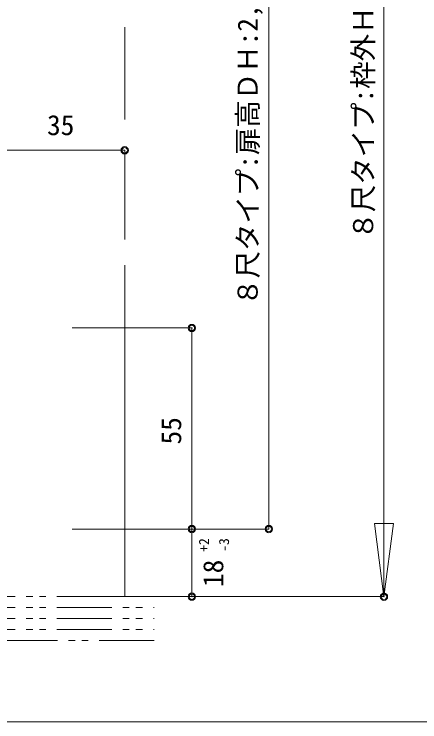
# Model space of a CAD drawing. Units: millimetres on the paper, enlarged 5 times, with parts at other scales. Extents: x -992 to 1008, y -685 to 700.
# Drawn here: x -526.2 to -341.2, y -26.2 to 296.5 of the extents above; entities that cross this region are included whole.
import ezdxf
from ezdxf.enums import TextEntityAlignment as Align

# ---------------------------------------------------------------- set-up
doc = ezdxf.new("R2010")
doc.units = ezdxf.units.MM
doc.header["$LTSCALE"] = 5
doc.header["$PDMODE"] = 32
doc.header["$PDSIZE"] = 2.5
doc.linetypes.add('DOUBLE_CHAIN1', pattern=[8.8, 5, -1, 0.6, -0.6, 0.6, -1])
for name, color, linetype, lineweight in [('1-0_H-SYM', 7, 'Continuous', 20), ('1-1_0', 7, 'Continuous', 20), ('2-0_18', 7, 'Continuous', 18)]:
    doc.layers.add(name, color=color, linetype=linetype, lineweight=lineweight)
doc.styles.add('ＭＳ ゴシック', font='')
doc.styles.get('ＭＳ ゴシック').set_extended_font_data('MS Gothic')

msp = doc.modelspace()

# ---------------------------------------------------------------- linework, layer by layer
at = {"layer": '1-0_H-SYM'}
msp.add_lwpolyline([(197.5, -26.25), (-967.5, -26.25), (-967.5, 675)], dxfattribs=at)
at = {"layer": '1-1_0'}
msp.add_lwpolyline([(197.5, -26.25), (-967.5, -26.25), (-967.5, 675)], dxfattribs=at)
at = {"layer": '2-0_18', "color": 4}
for p, q in [((-357.561, 492.274), (-357.561, 30.794)), ((-410.085, 420.607), (-410.085, 61.679)), ((-589.144, 234.364), (-475.811, 234.364)), ((-499.837, 153.345), (-445.176, 153.345)), ((-410.085, 61.679), (-499.837, 61.679)), ((-361.894, 64.127), (-353.227, 64.127)), ((-357.561, 30.794), (-361.894, 64.127)), ((-353.227, 64.127), (-357.561, 30.794)), ((-499.837, 30.846), (-357.561, 30.846))]:
    msp.add_line(p, q, dxfattribs=at)
at = {"layer": '2-0_18'}
for p, q in [((-475.811, 290.537), (-475.811, 248.372)), ((-475.811, 234.364), (-475.811, 193.662)), ((-475.811, 182.068), (-475.811, 30.846))]:
    msp.add_line(p, q, dxfattribs=at)
at = {"layer": '2-0_18', "linetype": 'DOUBLE_CHAIN1'}
for p, q in [((-814.712, 30.846), (-462.41, 30.846)), ((-814.712, 25.845), (-462.41, 25.845)), ((-814.712, 20.846), (-462.41, 20.846)), ((-814.712, 15.846), (-462.41, 15.846)), ((-462.41, 10.846), (-814.712, 10.846))]:
    msp.add_line(p, q, dxfattribs=at)
at = {"layer": '2-0_18', "color": 4}
msp.add_lwpolyline([(-445.176, 153.345), (-445.176, 61.679), (-445.176, 30.846)], dxfattribs=at)
for centre in [(-475.811, 234.364), (-445.176, 153.345), (-445.176, 61.679), (-410.085, 61.679), (-445.176, 30.846), (-357.561, 30.794)]:
    msp.add_circle(centre, 1.667, dxfattribs=at)
for p in [(-475.811, 234.364), (-445.176, 153.345), (-445.176, 61.679), (-410.085, 61.679), (-445.176, 30.846)]:
    msp.add_point(p, dxfattribs=at)
at = {"layer": '2-0_18', "color": 5}
for p in [(-475.811, 234.364), (-445.176, 153.345), (-445.176, 61.679), (-410.085, 61.679), (-445.176, 30.846), (-357.561, 30.794)]:
    msp.add_point(p, dxfattribs=at)

# ---------------------------------------------------------------- texts
at = {"layer": '2-0_18', "style": 'ＭＳ ゴシック'}
for s, height, p in [('８尺タイプ:枠外Ｈ2,348', 9.164, (-359.733, 193.678)), ('８尺タイプ:扉高ＤＨ:2,287', 9.164, (-412.4, 163.463)), ('55', 9.164, (-447.288, 100.214)), ('+2', 4.582, (-436.018, 51.267)), ('-3', 4.582, (-426.856, 51.267)), ('18', 9.164, (-428.106, 35.231))]:
    msp.add_text(s, height=height, rotation=90, dxfattribs=at).set_placement(p, align=Align.BOTTOM_LEFT)
msp.add_text('35', height=9.164, dxfattribs=at).set_placement((-511.227, 238.531), align=Align.BOTTOM_LEFT)

doc.saveas('drawing.dxf')
